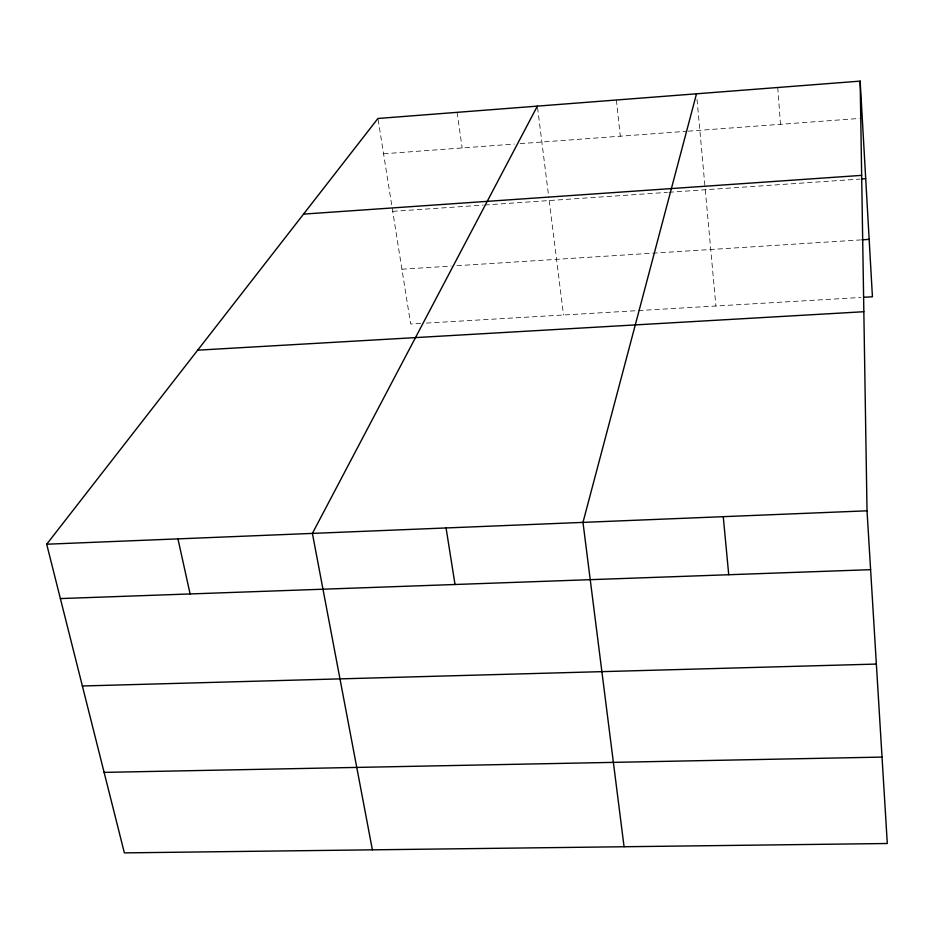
<?xml version="1.0" encoding="UTF-8"?>
<svg xmlns="http://www.w3.org/2000/svg" width="934" height="934" viewBox="0 0 934 934"><rect width="100%" height="100%" fill="white"/><g stroke="black" fill="none" stroke-linecap="round" stroke-linejoin="round"><path stroke-width="0.7" stroke-dasharray="4.67 3.5" d="M383.559 153.783L514.33 144.07M520.121 143.638L686.829 131.262M688.276 131.157L859.397 118.443M392.724 211.353L483.298 205.095M484.734 205.001L667.448 192.369M668.896 192.276L859.934 179.071M401.924 269.214L451.18 266.062M456.971 265.7L860.459 239.921M420.674 323.421L410.645 324.005L377.943 118.478M426.406 323.082L860.961 297.456M457.088 112.349L462.155 147.946M537.552 107.562L548.83 197.693M549.192 200.541L563.506 314.992M616.382 100.008L620.304 136.201M697.021 99.413L705.007 186.858M705.275 189.754L715.899 306.002M777.753 87.504L780.485 124.304"/><path stroke-width="1.4" d="M696.507 93.797L582.979 522.386L624.064 846.741M537.365 106.126L312.4 533.396L372.386 849.835M860.156 81.118L867.021 510.816L887.3 843.507L124.374 852.882L46.7 544.218L377.943 118.478L860.156 81.118L872.426 296.779L863.833 297.281M303.538 214.108L861.662 175.37M861.381 178.978L865.701 178.674M861.907 239.828L869.157 239.361M197.658 350.18L863.845 311.722M46.7 544.218L867.021 510.816M60.383 598.577L870.605 569.67M82.379 685.988L876.361 664.074M104.118 772.383L882.035 757.089M177.95 538.871L190.116 593.942M446.067 527.955L455.021 584.497M723.255 516.665L728.73 574.725"/></g></svg>
